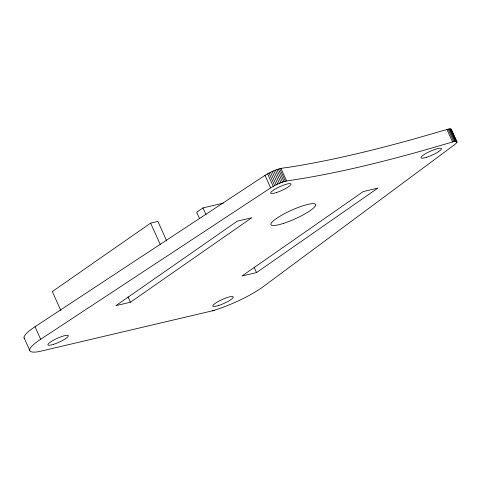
<?xml version="1.0" encoding="UTF-8"?>
<svg xmlns="http://www.w3.org/2000/svg" width="481" height="481" viewBox="0 0 481 481"><rect width="100%" height="100%" fill="white"/><g stroke="black" fill="none" stroke-linecap="round" stroke-linejoin="round"><path stroke-width="0.72" d="M24.579 338.714A40.614 7.75 -24.3 0 1 35.011 326.743L265.001 175.367C271.555 171.326 278.86 168.158 286.616 167.598A626.761 119.589 -24.3 0 0 439.123 131.704L449.116 128.95L451.07 129.1L451.064 130.195M35.011 326.743L40.663 339.273A40.614 7.75 -24.3 0 0 38.949 351.623L212.139 310.882A41.378 7.894 -24.3 0 0 263.197 286.7L454.755 144.565L456.722 142.725L456.95 141.895L451.292 129.365M166.757 241.053L157.888 221.416L150.613 223.124L52.303 291.576L60.865 310.54M223.34 203.126L202.97 207.918L196.693 212.289L199.447 218.38M130.447 302.23L251.761 217.761L237.211 221.182L115.891 305.651L130.447 302.23L128.06 296.951M256.529 272.589L377.844 188.119L363.293 191.54L241.979 276.01L256.529 272.589L254.148 267.31M40.663 339.273L270.659 187.891C277.206 183.856 284.511 180.688 292.274 180.128A626.761 119.589 -24.3 0 0 444.775 144.234L453.733 141.648L455.627 141.42L456.95 141.895M212.139 310.882L214.484 310.221M451.07 129.1L456.95 142.262M450.625 128.938L456.283 141.468M449.969 128.89L455.627 141.42M449.116 128.95L454.773 141.48M448.076 129.118L453.733 141.648M446.879 129.389L452.537 141.919M280.976 168.434L286.634 180.964M279.744 168.735L285.401 181.265M278.379 169.132L284.037 181.662M276.906 169.619L282.563 182.149M275.36 170.19L281.018 182.72M273.767 170.827L279.425 183.357M272.162 171.525L277.82 184.055M270.569 172.264L276.226 184.794M269.029 173.034L274.687 185.564M267.574 173.815L273.226 186.345M265.001 175.367L270.659 187.891M202.97 207.918L206.03 214.688M150.613 223.124L160.401 244.799M24.05 337.782L29.708 350.312M276.401 192.574A11.135 2.122 -24.3 0 0 290.987 184.007A11.135 2.122 -24.3 0 0 275.096 189.123A11.135 2.122 -24.3 0 0 276.401 192.574M426.743 157.227A11.201 2.14 -24.3 0 0 441.42 148.611A11.201 2.14 -24.3 0 0 425.432 153.752A11.201 2.14 -24.3 0 0 426.743 157.227M218.572 305.519A11.201 2.14 -24.3 0 0 233.249 296.903A11.201 2.14 -24.3 0 0 217.262 302.05A11.201 2.14 -24.3 0 0 218.572 305.519M53.65 344.312A11.201 2.14 -24.3 0 0 68.326 335.696A11.201 2.14 -24.3 0 0 52.339 340.843A11.201 2.14 -24.3 0 0 53.65 344.312M283.549 223.37A24.477 4.672 -24.3 0 0 315.614 204.545A24.477 4.672 -24.3 0 0 280.688 215.783A24.477 4.672 -24.3 0 0 283.549 223.37"/></g></svg>
